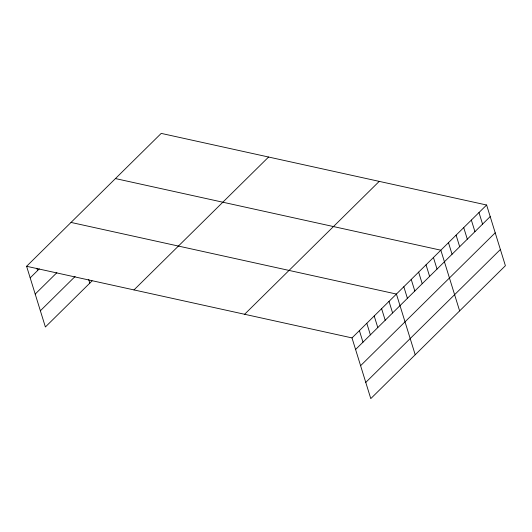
<?xml version="1.0" encoding="UTF-8"?>
<svg xmlns="http://www.w3.org/2000/svg" width="532" height="532" viewBox="0 0 532 532"><rect width="100%" height="100%" fill="white"/><g stroke="black" fill="none" stroke-linecap="round" stroke-linejoin="round"><path stroke-width="0.8" d="M26.6 266.286L161.216 133.392L486.614 205.013L505.4 265.714L370.784 398.608L351.998 337.913L26.6 266.286L45.386 326.987L92.089 280.876M30.184 277.864L39.295 268.866M35.198 294.076L56.844 272.71M40.372 310.774L75.112 276.474M133.984 289.927L268.594 157.026M244.614 314.279L379.23 181.379M351.998 337.913L486.614 205.013M355.582 349.491L490.198 216.59M360.596 365.697L495.212 232.803M365.77 382.402L500.379 249.501M115.444 178.572L440.842 250.2L459.628 310.894M71.022 222.429L396.42 294.056L415.206 354.751M478.986 212.547L482.564 224.125M471.352 220.075L474.936 231.653M463.724 227.61L467.309 239.187M456.097 235.137L459.681 246.715M448.469 242.672L452.054 254.249M433.44 257.508L437.025 269.086M426.032 264.823L429.617 276.394M418.631 272.131L422.215 283.702M411.229 279.44L414.814 291.017M403.821 286.748L407.406 298.326M389.018 301.365L392.596 312.942M381.61 308.68L385.195 320.251M374.209 315.988L377.793 327.559M366.807 323.296L370.385 334.874M359.399 330.605L362.984 342.182M88.671 279.446L89.808 283.13M36.868 268.241L37.586 270.555"/></g></svg>
